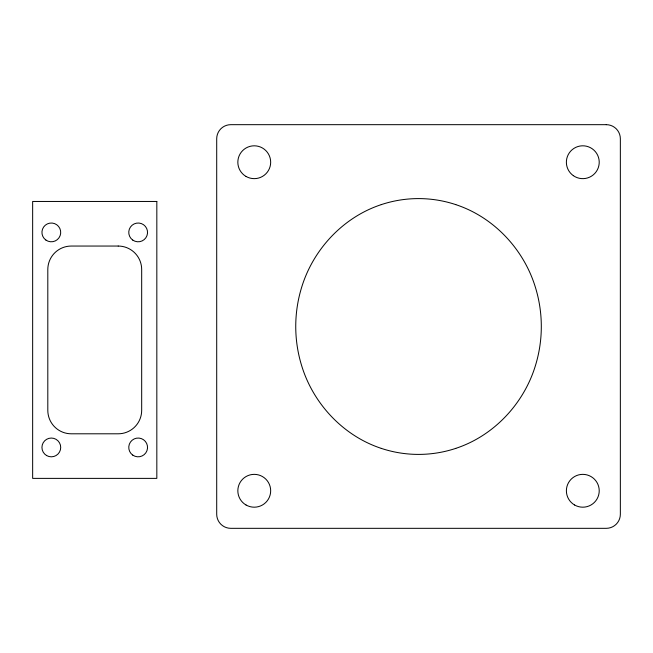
<?xml version="1.0" encoding="UTF-8"?>
<svg xmlns="http://www.w3.org/2000/svg" width="653" height="653" viewBox="0 0 653 653"><rect width="100%" height="100%" fill="white"/><g stroke="black" fill="none" stroke-linecap="round" stroke-linejoin="round"><path stroke-width="0.98" d="M381.279 204.626C343.16 217.155 313.04 249.47 301.531 287.704A132.869 132.869 0 0 0 301.539 365.296C313.032 403.53 343.168 435.845 381.279 448.374M455.77 448.374C493.888 435.845 524.016 403.53 535.525 365.296A132.869 132.869 0 0 0 535.517 287.704C524.024 249.47 493.888 217.155 455.77 204.626M455.778 448.382A118.209 118.209 0 0 1 381.279 448.382M381.279 204.618A118.209 118.209 0 0 1 455.778 204.618M606.27 124.674L230.787 124.674A14.08 14.08 0 0 0 216.706 138.754L216.706 514.246A14.08 14.08 0 0 0 230.787 528.326L606.27 528.326A14.08 14.08 0 0 0 620.35 514.246L620.35 138.754A14.08 14.08 0 0 0 606.27 124.674M156.826 201.459L32.65 201.459L32.65 478.38L156.826 478.38L156.826 201.459M118.209 246.05L71.275 246.05A23.467 23.467 0 0 0 47.808 269.518L47.808 410.321A23.467 23.467 0 0 0 71.275 433.796L118.209 433.796A23.467 23.467 0 0 0 141.677 410.321L141.677 269.518A23.467 23.467 0 0 0 118.209 246.05M573.342 175.657A16.431 16.431 0 0 0 599.16 163.699A16.431 16.431 0 0 0 575.897 147.317A16.431 16.431 0 0 0 573.342 175.657M246.042 176.449A16.431 16.431 0 0 0 270.677 162.23A16.431 16.431 0 0 0 246.042 148.002A16.431 16.431 0 0 0 246.042 176.449M574.591 504.998A16.431 16.431 0 0 0 599.225 490.77A16.431 16.431 0 0 0 574.591 476.551A16.431 16.431 0 0 0 574.591 504.998M246.042 504.998A16.431 16.431 0 0 0 270.677 490.77A16.431 16.431 0 0 0 246.042 476.551A16.431 16.431 0 0 0 246.042 504.998M132.747 240.084A9.387 9.387 0 0 0 147.505 233.252A9.387 9.387 0 0 0 134.208 223.889A9.387 9.387 0 0 0 132.747 240.084M132.747 455.108A9.387 9.387 0 0 0 147.505 448.276A9.387 9.387 0 0 0 134.208 438.914A9.387 9.387 0 0 0 132.747 455.108M46.632 455.565A9.387 9.387 0 0 0 60.713 447.436A9.387 9.387 0 0 0 46.632 439.306A9.387 9.387 0 0 0 46.632 455.565M45.922 240.084A9.387 9.387 0 0 0 60.672 233.252A9.387 9.387 0 0 0 47.383 223.889A9.387 9.387 0 0 0 45.922 240.084"/></g></svg>
